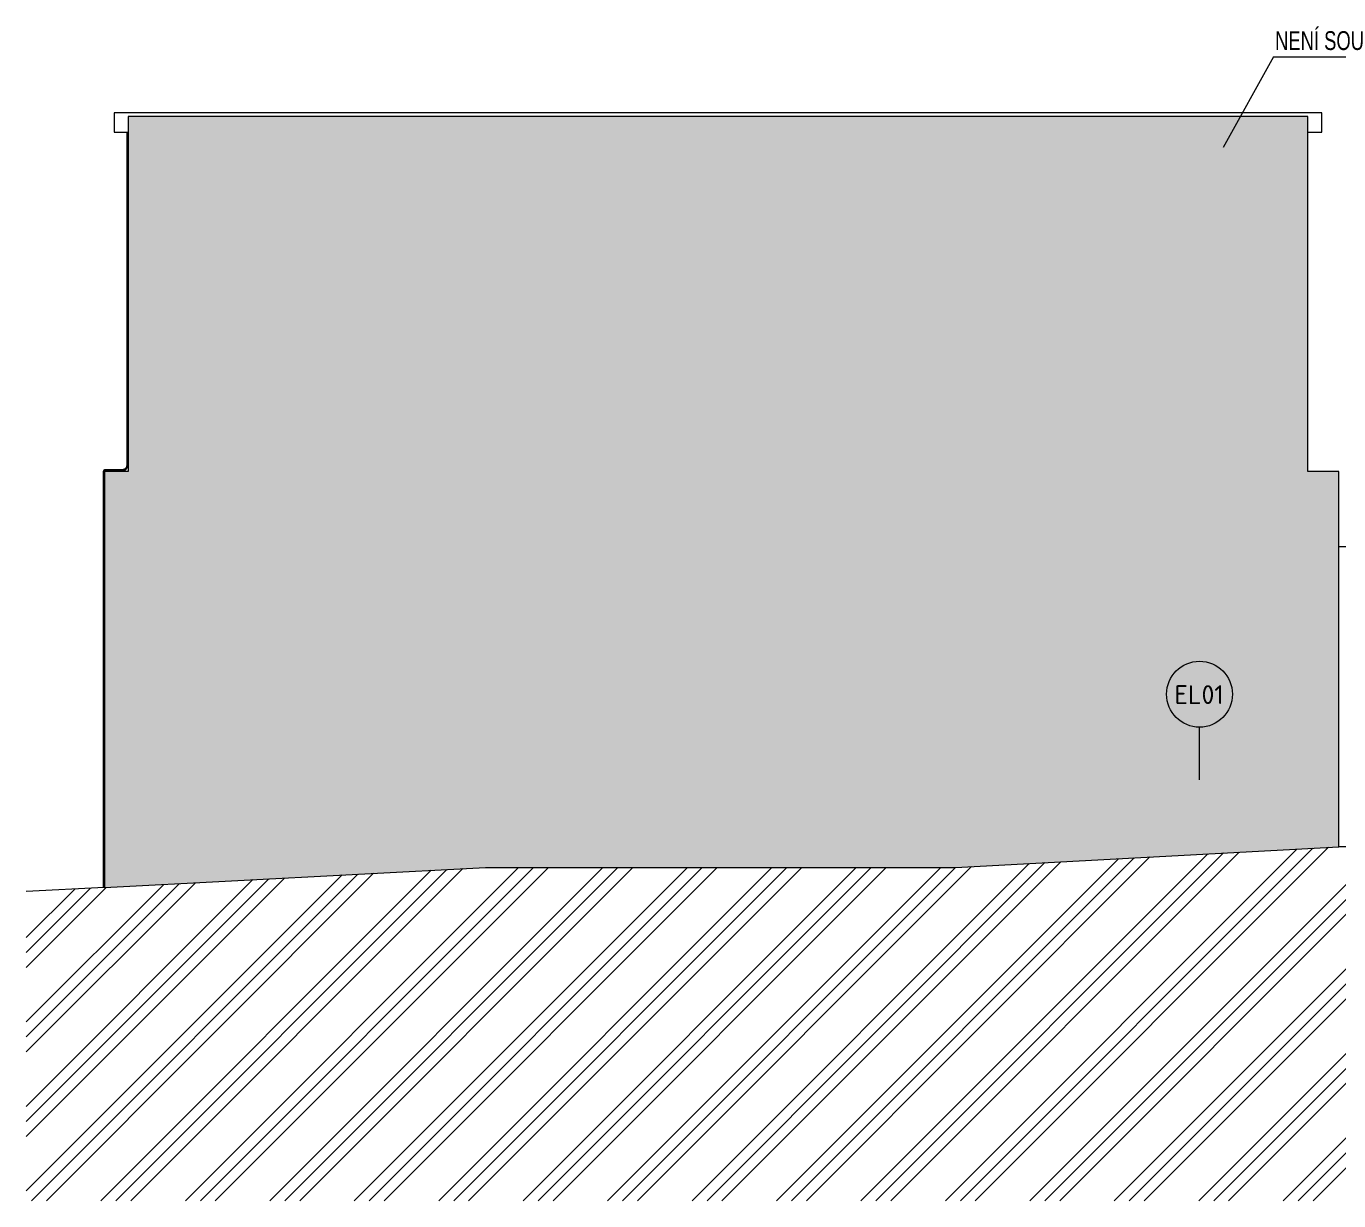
# Model space of a CAD drawing. Header units: millimetres. Extents: x -19993 to 479964, y -45352 to 20466.
# Drawn here: x 89388 to 103345, y -2012 to 10470 of the extents above; entities that cross this region are included whole.
import ezdxf

# ---------------------------------------------------------------- set-up
doc = ezdxf.new("R2010")
doc.units = ezdxf.units.MM
for name, color, linetype, lineweight in [('A-DETL', 90, 'Continuous', 9), ('A-DETL-GENF', 92, 'Continuous', 9), ('A-DETL-THIN', 151, 'Continuous', 9), ('A-ROOF', 132, 'Continuous', 9), ('A-ROOF-OTLN', 132, 'Continuous', 9), ('A-WALL', 113, 'Continuous', 9), ('E-ELEC-FIXT-IDEN', 2, 'Continuous', 9), ('E-POWR-CNDT', 130, 'Continuous', 9), ('G-ANNO-TEXT', 231, 'Continuous', 9)]:
    doc.layers.add(name, color=color, linetype=linetype, lineweight=lineweight)
doc.styles.add('Arial', font='arial.ttf', dxfattribs={"width": 0.7, "height": 200})
doc.styles.add('ISOCPEUR_2', font='isocpeur.ttf', dxfattribs={"height": 200})

# ---------------------------------------------------------------- blocks, each defined once
blk = doc.blocks.new('Popisek elektrického příslušenství - Orámované-1491386-VB3-V-Nový')
at = {"layer": 'E-ELEC-FIXT-IDEN'}
blk.add_circle((3794, 3371), 350, dxfattribs=at)

msp = doc.modelspace()

# ---------------------------------------------------------------- hatches: boundary and pattern name
at = {"layer": 'A-DETL-GENF'}
msp.add_hatch(color=9, dxfattribs=at).paths.add_polyline_path([(90221, 1318), (94270, 1530), (99270, 1530), (103345, 1750), (103345, 5740), (103017, 5740), (103017, 9510), (90471, 9510), (90471, 5740), (90221, 5740), (90221, 1479)])
h = msp.add_hatch(dxfattribs=at)
h.set_pattern_fill('FP_48', style=0, pattern_type=2)
h.set_pattern_definition([(45, (167787.2, 0), (-449.013, 449.013), []), (45, (167945.96, 0), (0, 898.0256), []), (45, (167628.46, 0), (0, 898.0256), [])])
h.paths.add_polyline_path([(90325, -2012), (118245, -2012), (118245, 1230), (109164, 1230), (109164, 1750), (103345, 1750), (99270, 1530), (94270, 1530), (89388, 1274), (89388, -2012), (89797, -2012)])

# ---------------------------------------------------------------- linework, layer by layer
at = {"layer": 'A-DETL'}
for q in [(102117, 9182), (105351, 10144)]:
    msp.add_line((102651, 10144), q, dxfattribs=at)
at = {"layer": 'A-DETL-THIN'}
for p, q in [((90471, 9510), (90471, 5740)), ((103017, 9510), (90471, 9510)), ((103017, 5740), (103017, 9510)), ((90471, 5740), (90221, 5740)), ((90221, 5740), (90221, 1318)), ((103345, 5740), (103017, 5740)), ((103345, 1750), (103345, 5740)), ((99270, 1530), (103345, 1750)), ((109164, 1750), (103345, 1750)), ((90221, 1318), (94270, 1530)), ((94270, 1530), (99270, 1530)), ((90221, 1318), (89388, 1274))]:
    msp.add_line(p, q, dxfattribs=at)
at = {"layer": 'A-ROOF', "color": 11}
msp.add_line((103345, 4940), (115101, 4940), dxfattribs=at)
at = {"layer": 'A-ROOF-OTLN'}
for p, q in [((90321, 9544), (90321, 9352)), ((103161, 9550), (90327, 9550)), ((103167, 9352), (103167, 9544)), ((90327, 9346), (90471, 9346)), ((103017, 9346), (103161, 9346))]:
    msp.add_line(p, q, dxfattribs=at)
for points, knots in [([(90327, 9550), (90327, 9550), (90327, 9550), (90327, 9550), (90326, 9550), (90326, 9550), (90325, 9550), (90325, 9549), (90325, 9549), (90324, 9549), (90324, 9549), (90324, 9549), (90323, 9548), (90323, 9548), (90322, 9547), (90322, 9547), (90322, 9546), (90321, 9545), (90321, 9544), (90321, 9544)], [-0.75, -0.75, -0.75, -0.75, -0.71875, -0.6875, -0.65625, -0.625, -0.59375, -0.5625, -0.53125, -0.5, -0.46875, -0.4375, -0.375, -0.34375, -0.3125, -0.25, -0.1875, -0.125, 0, 0, 0, 0]), ([(103167, 9544), (103167, 9544), (103167, 9545), (103167, 9546), (103166, 9547), (103166, 9547), (103166, 9548), (103165, 9548), (103165, 9549), (103164, 9549), (103164, 9549), (103164, 9549), (103163, 9550), (103163, 9550), (103162, 9550), (103162, 9550), (103162, 9550), (103161, 9550), (103161, 9550)], [0, 0, 0, 0, 0.125, 0.1875, 0.25, 0.3125, 0.34375, 0.375, 0.4375, 0.5, 0.53125, 0.5625, 0.59375, 0.625, 0.65625, 0.6875, 0.71875, 0.75, 0.75, 0.75, 0.75]), ([(90321, 9352), (90321, 9351), (90321, 9350), (90322, 9349), (90322, 9349), (90323, 9348), (90323, 9347), (90323, 9347), (90324, 9347), (90324, 9347), (90324, 9346), (90325, 9346), (90325, 9346), (90325, 9346), (90326, 9346), (90326, 9346), (90327, 9346), (90327, 9346), (90327, 9346), (90327, 9346)], [-1, -1, -1, -1, -0.8888889, -0.8333333, -0.7777778, -0.7222222, -0.6666667, -0.6388889, -0.6111111, -0.5833333, -0.5555556, -0.5277778, -0.5, -0.4722222, -0.4444444, -0.4166667, -0.3888889, -0.3611111, -0.3333333, -0.3333333, -0.3333333, -0.3333333]), ([(103161, 9346), (103161, 9346), (103162, 9346), (103162, 9346), (103162, 9346), (103163, 9346), (103163, 9346), (103164, 9346), (103164, 9346), (103164, 9346), (103165, 9347), (103165, 9347), (103165, 9347), (103166, 9348), (103166, 9348), (103166, 9349), (103167, 9349), (103167, 9350), (103167, 9351), (103167, 9352)], [0.3333333, 0.3333333, 0.3333333, 0.3333333, 0.3611111, 0.3888889, 0.4166667, 0.4444444, 0.4722222, 0.5, 0.5277778, 0.5555556, 0.5833333, 0.6111111, 0.6666667, 0.6944444, 0.7222222, 0.7777778, 0.8333333, 0.8888889, 1, 1, 1, 1])]:
    msp.add_open_spline(points, degree=3, knots=knots, dxfattribs=at)
at = {"layer": 'A-WALL'}
for p, q in [((90221, 5740), (90206, 5740)), ((90206, 5740), (90206, 1317))]:
    msp.add_line(p, q, dxfattribs=at)
at = {"layer": 'E-ELEC-FIXT-IDEN'}
msp.add_line((101865, 2460), (101865, 3021), dxfattribs=at)
at = {"layer": 'E-POWR-CNDT'}
for p, q in [((90456, 9346), (90456, 5835)), ((90466, 5835), (90466, 9346)), ((90206, 5732), (90206, 5700)), ((90263, 5757), (90231, 5757)), ((90231, 5747), (90263, 5747)), ((90378, 5757), (90263, 5757)), ((90263, 5747), (90378, 5747)), ((90411, 5757), (90378, 5757)), ((90378, 5747), (90411, 5747)), ((90456, 5835), (90456, 5802)), ((90466, 5802), (90466, 5835)), ((90206, 5700), (90206, 4183)), ((90206, 4183), (90206, 4150))]:
    msp.add_line(p, q, dxfattribs=at)
at = {"layer": 'E-POWR-CNDT', "flags": 128}
for points in [[(90206, 5738), (90206, 5737), (90206, 5736), (90206, 5735), (90206, 5734), (90206, 5733), (90206, 5732), (90206, 5732)], [(90231, 5757), (90230, 5757), (90229, 5757), (90228, 5757), (90227, 5757), (90226, 5757), (90225, 5757), (90224, 5756), (90223, 5756), (90222, 5756), (90221, 5755), (90220, 5755), (90219, 5754), (90218, 5754), (90217, 5753), (90216, 5753), (90216, 5752), (90215, 5752), (90214, 5751), (90213, 5750), (90213, 5750), (90212, 5749), (90211, 5748), (90211, 5747), (90210, 5747), (90209, 5746), (90209, 5745), (90208, 5744), (90208, 5743), (90208, 5742), (90207, 5741), (90207, 5740)], [(90218, 5740), (90218, 5741), (90218, 5741), (90219, 5742), (90219, 5742), (90220, 5743), (90220, 5743), (90221, 5743), (90221, 5744), (90221, 5744), (90222, 5745), (90222, 5745), (90223, 5745), (90223, 5745), (90224, 5746), (90225, 5746), (90225, 5746), (90226, 5746), (90226, 5747), (90227, 5747), (90227, 5747), (90228, 5747), (90229, 5747), (90229, 5747), (90230, 5747), (90230, 5747), (90231, 5747)], [(90456, 5802), (90456, 5800), (90456, 5799), (90456, 5797), (90455, 5795), (90455, 5793), (90455, 5792), (90454, 5790), (90454, 5788), (90453, 5786), (90452, 5785), (90452, 5783), (90451, 5781), (90450, 5780), (90449, 5778), (90448, 5777), (90447, 5775), (90446, 5774), (90445, 5773), (90444, 5771), (90442, 5770), (90441, 5769), (90440, 5768), (90438, 5766), (90437, 5765), (90435, 5764), (90434, 5763), (90432, 5763), (90431, 5762), (90429, 5761), (90427, 5760), (90426, 5760), (90424, 5759), (90422, 5759), (90420, 5758), (90419, 5758), (90417, 5758), (90415, 5757), (90413, 5757), (90411, 5757), (90411, 5757)], [(90411, 5747), (90413, 5747), (90415, 5747), (90418, 5748), (90420, 5748), (90422, 5748), (90424, 5749), (90426, 5749), (90428, 5750), (90430, 5751), (90432, 5752), (90434, 5752), (90436, 5753), (90438, 5754), (90440, 5756), (90442, 5757), (90444, 5758), (90446, 5759), (90447, 5761), (90449, 5762), (90450, 5764), (90452, 5766), (90453, 5767), (90455, 5769), (90456, 5771), (90457, 5772), (90458, 5774), (90460, 5776), (90461, 5778), (90461, 5780), (90462, 5782), (90463, 5784), (90464, 5786), (90464, 5789), (90465, 5791), (90465, 5793), (90466, 5795), (90466, 5797), (90466, 5799), (90466, 5802), (90466, 5802)], [(90206, 4150), (90206, 4149), (90206, 4148), (90206, 4147), (90206, 4146), (90206, 4145), (90206, 4144), (90207, 4143)]]:
    msp.add_lwpolyline(points, dxfattribs=at)

# ---------------------------------------------------------------- block references
at = {"layer": 'E-ELEC-FIXT-IDEN'}
msp.add_blockref('Popisek elektrického příslušenství - Orámované-1491386-VB3-V-Nový', (98071, 0), dxfattribs=at)

# ---------------------------------------------------------------- texts
at = {"layer": 'E-ELEC-FIXT-IDEN', "insert": (101598, 3467), "char_height": 200, "width": 649.37, "attachment_point": 1, "style": 'ISOCPEUR_2'}
msp.add_mtext('EL01', dxfattribs=at)
at = {"layer": 'G-ANNO-TEXT', "color": 7, "lineweight": 25, "insert": (102668, 10418), "char_height": 200, "width": 1167.26, "attachment_point": 1, "style": 'Arial'}
msp.add_mtext('NENÍ SOU', dxfattribs=at)

doc.saveas('drawing.dxf')
